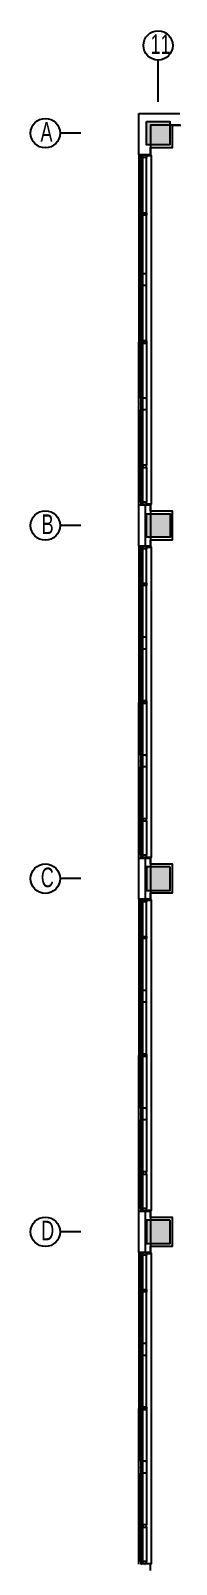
# Model space of a CAD drawing. Header units: inches. Extents: x -71 to 4528, y -885 to 4524.
# Drawn here: x 2770 to 2918, y 2961 to 4524 of the extents above; entities that cross this region are included whole.
import ezdxf

# ---------------------------------------------------------------- set-up
doc = ezdxf.new("R2010")
doc.units = ezdxf.units.IN
doc.header["$LTSCALE"] = 96
doc.header["$MEASUREMENT"] = 0
for name, color, linetype in [('A-Anno-Bldg', 7, 'Continuous'), ('A-Bldg-Patt', 5, 'Continuous'), ('A-Cols-Bldg', 235, 'Continuous'), ('A-Glaz-Exst', 53, 'Continuous'), ('A-Wall-Bldg', 235, 'Continuous')]:
    doc.layers.add(name, color=color, linetype=linetype)
doc.layers.add('Viewport', color=14, linetype='Continuous', plot=False)
doc.styles.add('XFINE_1-8', font='ARIALN.TTF', dxfattribs={"width": 0.8, "height": 10})

msp = doc.modelspace()

# ---------------------------------------------------------------- hatches: boundary and pattern name
at = {"layer": 'A-Bldg-Patt'}
for points in [[(2887.8, 4432), (2911.8, 4432), (2911.8, 4408), (2887.8, 4408)], [(2888, 4032), (2912, 4032), (2912, 4008), (2888, 4008)], [(2912, 3672), (2888, 3672), (2888, 3648), (2912, 3648)], [(2912, 3312), (2888, 3312), (2888, 3288), (2912, 3288)]]:
    msp.add_hatch(color=256, dxfattribs=at).paths.add_polyline_path(points)

# ---------------------------------------------------------------- linework, layer by layer
at = {"layer": 'A-Anno-Bldg'}
for points in [[(2899.8, 4452), (2899.8, 4494.4)], [(2820.9, 4420), (2799.7, 4420)], [(2820.9, 4020), (2799.7, 4020)], [(2820.9, 3660), (2799.7, 3660)], [(2820.9, 3300), (2799.7, 3300)]]:
    msp.add_lwpolyline(points, dxfattribs=at)
for centre in [(2899.8, 4509.4), (2784.7, 4420), (2784.7, 4020), (2784.7, 3660), (2784.7, 3300)]:
    msp.add_circle(centre, 15, dxfattribs=at)
at = {"layer": 'A-Cols-Bldg'}
for points in [[(2887.8, 4432), (2911.8, 4432), (2911.8, 4408), (2887.8, 4408)], [(2888, 4032), (2912, 4032), (2912, 4008), (2888, 4008)], [(2912, 3672), (2888, 3672), (2888, 3648), (2912, 3648)], [(2912, 3312), (2888, 3312), (2888, 3288), (2912, 3288)]]:
    msp.add_lwpolyline(points, close=True, dxfattribs=at)
at = {"layer": 'A-Glaz-Exst'}
for p, q in [((2880, 4398), (2880, 4337.8)), ((2882, 4395.3), (2882, 4397.5)), ((2882, 4397.5), (2882.7, 4397.5)), ((2882, 4395.3), (2882, 4276.7)), ((2882.9, 4395.3), (2882, 4395.3)), ((2887.9, 4397.5), (2882.7, 4397.5)), ((2882.9, 4395.8), (2882.9, 4337.8)), ((2883.9, 4395.8), (2882.9, 4395.8)), ((2883.9, 4337.8), (2883.9, 4395.8)), ((2888, 4395.3), (2883.9, 4395.3)), ((2887.9, 4397.5), (2888, 4397.5)), ((2888, 4397.5), (2888, 4395.3)), ((2888, 4338.6), (2888, 4395.3)), ((2880, 4337.8), (2880.5, 4337.7)), ((2880.5, 4337.3), (2880, 4337.3)), ((2880, 4337.3), (2880, 4270.9)), ((2880.5, 4337.7), (2880.5, 4337.3)), ((2883.9, 4337.8), (2882.9, 4337.8)), ((2882.9, 4337.3), (2882.9, 4276.1)), ((2883.9, 4337.3), (2882.9, 4337.3)), ((2883.9, 4276.1), (2883.9, 4337.3)), ((2884.1, 4337.8), (2884.1, 4338.6)), ((2884.1, 4338.6), (2888, 4338.6)), ((2884.1, 4337.7), (2884.1, 4337.8)), ((2884.1, 4337.8), (2884.1, 4337.8)), ((2884.1, 4337.3), (2884.1, 4337.7)), ((2884.1, 4337.7), (2884.1, 4337.7)), ((2884.1, 4337.2), (2884.1, 4337.3)), ((2884.1, 4337.3), (2884.1, 4337.3)), ((2884.1, 4336.4), (2884.1, 4337.2)), ((2884.1, 4337.2), (2884.1, 4337.2)), ((2888, 4336.4), (2884.1, 4336.4)), ((2888, 4338.6), (2888, 4336.4)), ((2888, 4276.7), (2888, 4336.4)), ((2880, 4270.9), (2880.5, 4270.8)), ((2880.5, 4270.5), (2880, 4270.4)), ((2880, 4270.4), (2880, 4207.4)), ((2880.5, 4270.8), (2880.5, 4270.5)), ((2882, 4264.7), (2882, 4276.7)), ((2882, 4276.7), (2882.9, 4276.7)), ((2883.9, 4276.1), (2882.9, 4276.1)), ((2887, 4276.7), (2883.9, 4276.7)), ((2888, 4276.7), (2887, 4276.7)), ((2888, 4264.7), (2888, 4276.7)), ((2882, 4264.7), (2882, 4207.2)), ((2882.9, 4264.7), (2882, 4264.7)), ((2882.9, 4265.2), (2882.9, 4207.4)), ((2883.9, 4265.2), (2882.9, 4265.2)), ((2883.9, 4207.4), (2883.9, 4265.2)), ((2887, 4264.7), (2883.9, 4264.7)), ((2887, 4264.7), (2888, 4264.7)), ((2888, 4208.3), (2888, 4264.7)), ((2880, 4207.4), (2880.5, 4207.3)), ((2880, 4206.9), (2880.5, 4207)), ((2880, 4144), (2880, 4206.9)), ((2880.5, 4207.3), (2880.5, 4207.2)), ((2880.5, 4207), (2880.5, 4207.2)), ((2882, 4149.8), (2882, 4207.2)), ((2883.9, 4207.4), (2882.9, 4207.4)), ((2882.9, 4149.3), (2882.9, 4206.9)), ((2883.9, 4206.9), (2882.9, 4206.9)), ((2883.9, 4206.9), (2883.9, 4149.3)), ((2884.1, 4208.3), (2884.1, 4207.4)), ((2888, 4208.3), (2884.1, 4208.3)), ((2884.1, 4207.4), (2884.1, 4208.3)), ((2884.1, 4208.3), (2888, 4208.3)), ((2884.1, 4207.4), (2884.1, 4207.4)), ((2884.1, 4207.4), (2884.1, 4207.3)), ((2884.1, 4207.3), (2884.1, 4207.4)), ((2884.1, 4207.4), (2884.1, 4207.4)), ((2884.1, 4207.3), (2884.1, 4207.3)), ((2884.1, 4207.3), (2884.1, 4207)), ((2884.1, 4207), (2884.1, 4207.3)), ((2884.1, 4207.3), (2884.1, 4207.3)), ((2884.1, 4207), (2884.1, 4207)), ((2884.1, 4207), (2884.1, 4206.9)), ((2884.1, 4206.9), (2884.1, 4207)), ((2884.1, 4207), (2884.1, 4207)), ((2884.1, 4206.9), (2884.1, 4206.9)), ((2884.1, 4206.9), (2884.1, 4206)), ((2884.1, 4206), (2884.1, 4206.9)), ((2884.1, 4206.9), (2884.1, 4206.9)), ((2884.1, 4206), (2888, 4206)), ((2888, 4206), (2884.1, 4206)), ((2888, 4206), (2888, 4208.3)), ((2888, 4208.3), (2888, 4206)), ((2888, 4206), (2888, 4149.8)), ((2880.5, 4143.9), (2880, 4144)), ((2880, 4143.5), (2880.5, 4143.6)), ((2880, 4080.5), (2880, 4143.5)), ((2880.5, 4143.6), (2880.5, 4143.9)), ((2882.9, 4149.8), (2882, 4149.8)), ((2882, 4149.8), (2882, 4137.8)), ((2883.9, 4149.3), (2882.9, 4149.3)), ((2887, 4149.8), (2883.9, 4149.8)), ((2887, 4149.8), (2888, 4149.8)), ((2888, 4149.8), (2888, 4137.8)), ((2882, 4043.8), (2882, 4137.8)), ((2882, 4137.8), (2882.9, 4137.8)), ((2882.9, 4080.5), (2882.9, 4138.3)), ((2883.9, 4138.3), (2882.9, 4138.3)), ((2883.9, 4138.3), (2883.9, 4080.5)), ((2887, 4137.8), (2883.9, 4137.8)), ((2888, 4137.8), (2887, 4137.8)), ((2888, 4137.8), (2888, 4081.4)), ((2884.1, 4081.4), (2884.1, 4080.5)), ((2888, 4081.4), (2884.1, 4081.4)), ((2888, 4079.1), (2888, 4081.4)), ((2880.5, 4080.4), (2880, 4080.5)), ((2880, 4080), (2880.5, 4080.1)), ((2880, 4041), (2880, 4080)), ((2880.5, 4080.1), (2880.5, 4080.4)), ((2883.9, 4080.5), (2882.9, 4080.5)), ((2882.9, 4043.3), (2882.9, 4080)), ((2883.9, 4080), (2882.9, 4080)), ((2883.9, 4080), (2883.9, 4043.3)), ((2884.1, 4080.5), (2884.1, 4080.5)), ((2884.1, 4080.5), (2884.1, 4080.4)), ((2884.1, 4080.4), (2884.1, 4080.4)), ((2884.1, 4080.4), (2884.1, 4080.1)), ((2884.1, 4080.1), (2884.1, 4080.1)), ((2884.1, 4080.1), (2884.1, 4080)), ((2884.1, 4080), (2884.1, 4080)), ((2884.1, 4080), (2884.1, 4079.1)), ((2884.1, 4079.1), (2888, 4079.1)), ((2888, 4079.1), (2888, 4043.8)), ((2882.9, 4043.8), (2882, 4043.8)), ((2882, 4043.8), (2882, 4041.5)), ((2882, 4041.5), (2882.7, 4041.5)), ((2887.9, 4041.5), (2882.7, 4041.5)), ((2883.9, 4043.3), (2882.9, 4043.3)), ((2888, 4043.8), (2883.9, 4043.8)), ((2887.9, 4041.5), (2888, 4041.5)), ((2888, 4041.5), (2888, 4043.8)), ((2880, 3999), (2880, 3960.2)), ((2882, 3996.2), (2882, 3998.5)), ((2882, 3998.5), (2882.7, 3998.5)), ((2882, 3996.2), (2882, 3906)), ((2882.9, 3996.2), (2882, 3996.2)), ((2887.9, 3998.5), (2882.7, 3998.5)), ((2882.9, 3996.7), (2882.9, 3960.2)), ((2883.9, 3996.7), (2882.9, 3996.7)), ((2883.9, 3960.2), (2883.9, 3996.7)), ((2888, 3996.2), (2883.9, 3996.2)), ((2887.9, 3998.5), (2888, 3998.5)), ((2888, 3998.5), (2888, 3996.2)), ((2888, 3961.1), (2888, 3996.2)), ((2880, 3960.2), (2880.5, 3960.2)), ((2880.5, 3959.8), (2880, 3959.7)), ((2880, 3959.7), (2880, 3900.2)), ((2880.5, 3960.2), (2880.5, 3959.8)), ((2883.9, 3960.2), (2882.9, 3960.2)), ((2882.9, 3959.7), (2882.9, 3905.5)), ((2883.9, 3959.7), (2882.9, 3959.7)), ((2883.9, 3905.5), (2883.9, 3959.7)), ((2884.1, 3960.3), (2884.1, 3961.1)), ((2884.1, 3961.1), (2888, 3961.1)), ((2884.1, 3960.2), (2884.1, 3960.3)), ((2884.1, 3960.3), (2884.1, 3960.3)), ((2884.1, 3959.8), (2884.1, 3960.2)), ((2884.1, 3960.2), (2884.1, 3960.2)), ((2884.1, 3959.7), (2884.1, 3959.8)), ((2884.1, 3959.8), (2884.1, 3959.8)), ((2884.1, 3958.9), (2884.1, 3959.7)), ((2884.1, 3959.7), (2884.1, 3959.7)), ((2888, 3958.9), (2884.1, 3958.9)), ((2888, 3961.1), (2888, 3958.9)), ((2888, 3906), (2888, 3958.9)), ((2880, 3900.2), (2880.5, 3900.2)), ((2880.5, 3899.8), (2880, 3899.7)), ((2880, 3899.7), (2880, 3840.2)), ((2880.5, 3900.2), (2880.5, 3899.8)), ((2882, 3894), (2882, 3906)), ((2882, 3906), (2882.9, 3906)), ((2882, 3894), (2882, 3840)), ((2882.9, 3894), (2882, 3894)), ((2883.9, 3905.5), (2882.9, 3905.5)), ((2882.9, 3894.5), (2882.9, 3840.2)), ((2883.9, 3894.5), (2882.9, 3894.5)), ((2887, 3906), (2883.9, 3906)), ((2883.9, 3840.2), (2883.9, 3894.5)), ((2887, 3894), (2883.9, 3894)), ((2888, 3906), (2887, 3906)), ((2887, 3894), (2888, 3894)), ((2888, 3894), (2888, 3906)), ((2888, 3841.1), (2888, 3894)), ((2880, 3840.2), (2880.5, 3840.2)), ((2880, 3839.7), (2880.5, 3839.8)), ((2880, 3780.2), (2880, 3839.7)), ((2880.5, 3840.2), (2880.5, 3840)), ((2880.5, 3839.8), (2880.5, 3840)), ((2882, 3786), (2882, 3840)), ((2883.9, 3840.2), (2882.9, 3840.2)), ((2882.9, 3785.5), (2882.9, 3839.7)), ((2883.9, 3839.7), (2882.9, 3839.7)), ((2883.9, 3839.7), (2883.9, 3785.5)), ((2884.1, 3840.3), (2884.1, 3841.1)), ((2884.1, 3841.1), (2888, 3841.1)), ((2884.1, 3841.1), (2884.1, 3840.3)), ((2888, 3841.1), (2884.1, 3841.1)), ((2884.1, 3840.2), (2884.1, 3840.3)), ((2884.1, 3840.3), (2884.1, 3840.3)), ((2884.1, 3840.3), (2884.1, 3840.3)), ((2884.1, 3840.3), (2884.1, 3840.2)), ((2884.1, 3839.8), (2884.1, 3840.2)), ((2884.1, 3840.2), (2884.1, 3840.2)), ((2884.1, 3840.2), (2884.1, 3840.2)), ((2884.1, 3840.2), (2884.1, 3839.8)), ((2884.1, 3839.7), (2884.1, 3839.8)), ((2884.1, 3839.8), (2884.1, 3839.8)), ((2884.1, 3839.8), (2884.1, 3839.8)), ((2884.1, 3839.8), (2884.1, 3839.7)), ((2884.1, 3838.9), (2884.1, 3839.7)), ((2884.1, 3839.7), (2884.1, 3839.7)), ((2884.1, 3839.7), (2884.1, 3839.7)), ((2884.1, 3839.7), (2884.1, 3838.9)), ((2888, 3838.9), (2884.1, 3838.9)), ((2884.1, 3838.9), (2888, 3838.9)), ((2888, 3841.1), (2888, 3838.9)), ((2888, 3838.9), (2888, 3841.1)), ((2888, 3838.9), (2888, 3786)), ((2882.9, 3786), (2882, 3786)), ((2882, 3786), (2882, 3774)), ((2883.9, 3785.5), (2882.9, 3785.5)), ((2887, 3786), (2883.9, 3786)), ((2887, 3786), (2888, 3786)), ((2888, 3786), (2888, 3774)), ((2880.5, 3780.2), (2880, 3780.2)), ((2880, 3779.7), (2880.5, 3779.8)), ((2880, 3720.2), (2880, 3779.7)), ((2880.5, 3779.8), (2880.5, 3780.2)), ((2882, 3683.8), (2882, 3774)), ((2882, 3774), (2882.9, 3774)), ((2882.9, 3720.2), (2882.9, 3774.5)), ((2883.9, 3774.5), (2882.9, 3774.5)), ((2883.9, 3774.5), (2883.9, 3720.2)), ((2887, 3774), (2883.9, 3774)), ((2888, 3774), (2887, 3774)), ((2888, 3774), (2888, 3721.1)), ((2884.1, 3721.1), (2884.1, 3720.3)), ((2888, 3721.1), (2884.1, 3721.1)), ((2888, 3718.9), (2888, 3721.1)), ((2880.5, 3720.2), (2880, 3720.2)), ((2880, 3719.7), (2880.5, 3719.8)), ((2880, 3681), (2880, 3719.7)), ((2880.5, 3719.8), (2880.5, 3720.2)), ((2883.9, 3720.2), (2882.9, 3720.2)), ((2882.9, 3683.2), (2882.9, 3719.7)), ((2883.9, 3719.7), (2882.9, 3719.7)), ((2883.9, 3719.7), (2883.9, 3683.2)), ((2884.1, 3720.3), (2884.1, 3720.3)), ((2884.1, 3720.3), (2884.1, 3720.2)), ((2884.1, 3720.2), (2884.1, 3720.2)), ((2884.1, 3720.2), (2884.1, 3719.8)), ((2884.1, 3719.8), (2884.1, 3719.8)), ((2884.1, 3719.8), (2884.1, 3719.7)), ((2884.1, 3719.7), (2884.1, 3719.7)), ((2884.1, 3719.7), (2884.1, 3718.9)), ((2884.1, 3718.9), (2888, 3718.9)), ((2888, 3718.9), (2888, 3683.8)), ((2882.9, 3683.8), (2882, 3683.8)), ((2882, 3683.8), (2882, 3681.5)), ((2882, 3681.5), (2882.7, 3681.5)), ((2887.9, 3681.5), (2882.7, 3681.5)), ((2883.9, 3683.2), (2882.9, 3683.2)), ((2888, 3683.8), (2883.9, 3683.8)), ((2887.9, 3681.5), (2888, 3681.5)), ((2888, 3681.5), (2888, 3683.8)), ((2880, 3639), (2880, 3600.2)), ((2882, 3636.2), (2882, 3638.5)), ((2882, 3638.5), (2882.7, 3638.5)), ((2882, 3636.2), (2882, 3546)), ((2882.9, 3636.2), (2882, 3636.2)), ((2887.9, 3638.5), (2882.7, 3638.5)), ((2882.9, 3636.7), (2882.9, 3600.2)), ((2883.9, 3636.7), (2882.9, 3636.7)), ((2883.9, 3600.2), (2883.9, 3636.7)), ((2888, 3636.2), (2883.9, 3636.2)), ((2887.9, 3638.5), (2888, 3638.5)), ((2888, 3638.5), (2888, 3636.2)), ((2888, 3601.1), (2888, 3636.2)), ((2880, 3600.2), (2880.5, 3600.2)), ((2880.5, 3599.8), (2880, 3599.7)), ((2880, 3599.7), (2880, 3540.2)), ((2880.5, 3600.2), (2880.5, 3599.8)), ((2883.9, 3600.2), (2882.9, 3600.2)), ((2882.9, 3599.7), (2882.9, 3545.5)), ((2883.9, 3599.7), (2882.9, 3599.7)), ((2883.9, 3545.5), (2883.9, 3599.7)), ((2884.1, 3600.3), (2884.1, 3601.1)), ((2884.1, 3601.1), (2888, 3601.1)), ((2884.1, 3600.2), (2884.1, 3600.3)), ((2884.1, 3600.3), (2884.1, 3600.3)), ((2884.1, 3599.8), (2884.1, 3600.2)), ((2884.1, 3600.2), (2884.1, 3600.2)), ((2884.1, 3599.7), (2884.1, 3599.8)), ((2884.1, 3599.8), (2884.1, 3599.8)), ((2884.1, 3598.9), (2884.1, 3599.7)), ((2884.1, 3599.7), (2884.1, 3599.7)), ((2888, 3598.9), (2884.1, 3598.9)), ((2888, 3601.1), (2888, 3598.9)), ((2888, 3546), (2888, 3598.9)), ((2880, 3540.2), (2880.5, 3540.2)), ((2880.5, 3539.8), (2880, 3539.7)), ((2880, 3539.7), (2880, 3480.2)), ((2880.5, 3540.2), (2880.5, 3539.8)), ((2882, 3534), (2882, 3546)), ((2882, 3546), (2882.9, 3546)), ((2882, 3534), (2882, 3480)), ((2882.9, 3534), (2882, 3534)), ((2883.9, 3545.5), (2882.9, 3545.5)), ((2882.9, 3534.5), (2882.9, 3480.2)), ((2882.9, 3534.5), (2883.9, 3534.5)), ((2887, 3546), (2883.9, 3546)), ((2883.9, 3480.2), (2883.9, 3534.5)), ((2887, 3534), (2883.9, 3534)), ((2888, 3546), (2887, 3546)), ((2887, 3534), (2888, 3534)), ((2888, 3534), (2888, 3546)), ((2888, 3481.1), (2888, 3534)), ((2880, 3480.2), (2880.5, 3480.2)), ((2880, 3479.7), (2880.5, 3479.8)), ((2880, 3420.2), (2880, 3479.7)), ((2880.5, 3480.2), (2880.5, 3480)), ((2880.5, 3479.8), (2880.5, 3480)), ((2882, 3426), (2882, 3480)), ((2883.9, 3480.2), (2882.9, 3480.2)), ((2882.9, 3425.5), (2882.9, 3479.7)), ((2883.9, 3479.7), (2882.9, 3479.7)), ((2883.9, 3479.7), (2883.9, 3425.5)), ((2884.1, 3480.3), (2884.1, 3481.1)), ((2884.1, 3481.1), (2888, 3481.1)), ((2884.1, 3481.1), (2884.1, 3480.3)), ((2888, 3481.1), (2884.1, 3481.1)), ((2884.1, 3480.2), (2884.1, 3480.3)), ((2884.1, 3480.3), (2884.1, 3480.3)), ((2884.1, 3480.3), (2884.1, 3480.3)), ((2884.1, 3480.3), (2884.1, 3480.2)), ((2884.1, 3479.8), (2884.1, 3480.2)), ((2884.1, 3480.2), (2884.1, 3480.2)), ((2884.1, 3480.2), (2884.1, 3480.2)), ((2884.1, 3480.2), (2884.1, 3479.8)), ((2884.1, 3479.7), (2884.1, 3479.8)), ((2884.1, 3479.8), (2884.1, 3479.8)), ((2884.1, 3479.8), (2884.1, 3479.8)), ((2884.1, 3479.8), (2884.1, 3479.7)), ((2884.1, 3478.9), (2884.1, 3479.7)), ((2884.1, 3479.7), (2884.1, 3479.7)), ((2884.1, 3479.7), (2884.1, 3479.7)), ((2884.1, 3479.7), (2884.1, 3478.9)), ((2888, 3478.9), (2884.1, 3478.9)), ((2884.1, 3478.9), (2888, 3478.9)), ((2888, 3481.1), (2888, 3478.9)), ((2888, 3478.9), (2888, 3481.1)), ((2888, 3478.9), (2888, 3426)), ((2882.9, 3426), (2882, 3426)), ((2882, 3426), (2882, 3414)), ((2883.9, 3425.5), (2882.9, 3425.5)), ((2887, 3426), (2883.9, 3426)), ((2887, 3426), (2888, 3426)), ((2888, 3426), (2888, 3414)), ((2880.5, 3420.2), (2880, 3420.2)), ((2880, 3419.7), (2880.5, 3419.8)), ((2880, 3360.2), (2880, 3419.7)), ((2880.5, 3419.8), (2880.5, 3420.2)), ((2882, 3323.8), (2882, 3414)), ((2882, 3414), (2882.9, 3414)), ((2882.9, 3360.2), (2882.9, 3414.5)), ((2883.9, 3414.5), (2882.9, 3414.5)), ((2883.9, 3414.5), (2883.9, 3360.2)), ((2887, 3414), (2883.9, 3414)), ((2888, 3414), (2887, 3414)), ((2888, 3414), (2888, 3361.1)), ((2880.5, 3360.2), (2880, 3360.2)), ((2880, 3359.7), (2880.5, 3359.8)), ((2880, 3321), (2880, 3359.7)), ((2880.5, 3359.8), (2880.5, 3360.2)), ((2883.9, 3360.2), (2882.9, 3360.2)), ((2882.9, 3323.2), (2882.9, 3359.7)), ((2883.9, 3359.7), (2882.9, 3359.7)), ((2883.9, 3359.7), (2883.9, 3323.2)), ((2884.1, 3361.1), (2884.1, 3360.3)), ((2888, 3361.1), (2884.1, 3361.1)), ((2884.1, 3360.3), (2884.1, 3360.3)), ((2884.1, 3360.3), (2884.1, 3360.2)), ((2884.1, 3360.2), (2884.1, 3360.2)), ((2884.1, 3360.2), (2884.1, 3359.8)), ((2884.1, 3359.8), (2884.1, 3359.8)), ((2884.1, 3359.8), (2884.1, 3359.7)), ((2884.1, 3359.7), (2884.1, 3359.7)), ((2884.1, 3359.7), (2884.1, 3358.9)), ((2884.1, 3358.9), (2888, 3358.9)), ((2888, 3358.9), (2888, 3361.1)), ((2888, 3358.9), (2888, 3323.8)), ((2882.9, 3323.8), (2882, 3323.8)), ((2882, 3323.8), (2882, 3321.5)), ((2882, 3321.5), (2882.7, 3321.5)), ((2887.9, 3321.5), (2882.7, 3321.5)), ((2883.9, 3323.2), (2882.9, 3323.2)), ((2888, 3323.8), (2883.9, 3323.8)), ((2887.9, 3321.5), (2888, 3321.5)), ((2888, 3321.5), (2888, 3323.8)), ((2880, 3279), (2880, 3240.2)), ((2882, 3276.2), (2882, 3278.5)), ((2882, 3278.5), (2882.7, 3278.5)), ((2882, 3276.2), (2882, 3186)), ((2882.9, 3276.2), (2882, 3276.2)), ((2887.9, 3278.5), (2882.7, 3278.5)), ((2882.9, 3276.7), (2882.9, 3240.2)), ((2883.9, 3276.7), (2882.9, 3276.7)), ((2883.9, 3240.2), (2883.9, 3276.7)), ((2888, 3276.2), (2883.9, 3276.2)), ((2887.9, 3278.5), (2888, 3278.5)), ((2888, 3278.5), (2888, 3276.2)), ((2888, 3241.1), (2888, 3276.2)), ((2880, 3240.2), (2880.5, 3240.2)), ((2880.5, 3239.8), (2880, 3239.7)), ((2880, 3239.7), (2880, 3180.2)), ((2880.5, 3240.2), (2880.5, 3239.8)), ((2883.9, 3240.2), (2882.9, 3240.2)), ((2882.9, 3239.7), (2882.9, 3185.5)), ((2883.9, 3239.7), (2882.9, 3239.7)), ((2883.9, 3185.5), (2883.9, 3239.7)), ((2884.1, 3240.3), (2884.1, 3241.1)), ((2884.1, 3241.1), (2888, 3241.1)), ((2884.1, 3240.2), (2884.1, 3240.3)), ((2884.1, 3240.3), (2884.1, 3240.3)), ((2884.1, 3239.8), (2884.1, 3240.2)), ((2884.1, 3240.2), (2884.1, 3240.2)), ((2884.1, 3239.7), (2884.1, 3239.8)), ((2884.1, 3239.8), (2884.1, 3239.8)), ((2884.1, 3238.9), (2884.1, 3239.7)), ((2884.1, 3239.7), (2884.1, 3239.7)), ((2888, 3238.9), (2884.1, 3238.9)), ((2888, 3241.1), (2888, 3238.9)), ((2888, 3186), (2888, 3238.9)), ((2880, 3180.2), (2880.5, 3180.2)), ((2880.5, 3179.8), (2880, 3179.7)), ((2880, 3179.7), (2880, 3120.2)), ((2880.5, 3180.2), (2880.5, 3179.8)), ((2882, 3174), (2882, 3186)), ((2882, 3186), (2882.9, 3186)), ((2882, 3174), (2882, 3120)), ((2882.9, 3174), (2882, 3174)), ((2883.9, 3185.5), (2882.9, 3185.5)), ((2882.9, 3174.5), (2882.9, 3120.2)), ((2883.9, 3174.5), (2882.9, 3174.5)), ((2887, 3186), (2883.9, 3186)), ((2883.9, 3120.2), (2883.9, 3174.5)), ((2887, 3174), (2883.9, 3174)), ((2888, 3186), (2887, 3186)), ((2887, 3174), (2888, 3174)), ((2888, 3174), (2888, 3186)), ((2888, 3121.1), (2888, 3174)), ((2880, 3120.2), (2880.5, 3120.2)), ((2880, 3119.7), (2880.5, 3119.8)), ((2880, 3060.2), (2880, 3119.7)), ((2880.5, 3120.2), (2880.5, 3120)), ((2880.5, 3119.8), (2880.5, 3120)), ((2882, 3066), (2882, 3120)), ((2883.9, 3120.2), (2882.9, 3120.2)), ((2882.9, 3065.5), (2882.9, 3119.7)), ((2883.9, 3119.7), (2882.9, 3119.7)), ((2883.9, 3119.7), (2883.9, 3065.5)), ((2884.1, 3120.3), (2884.1, 3121.1)), ((2884.1, 3121.1), (2888, 3121.1)), ((2884.1, 3121.1), (2884.1, 3120.3)), ((2888, 3121.1), (2884.1, 3121.1)), ((2884.1, 3120.2), (2884.1, 3120.3)), ((2884.1, 3120.3), (2884.1, 3120.3)), ((2884.1, 3120.3), (2884.1, 3120.3)), ((2884.1, 3120.3), (2884.1, 3120.2)), ((2884.1, 3119.8), (2884.1, 3120.2)), ((2884.1, 3120.2), (2884.1, 3120.2)), ((2884.1, 3120.2), (2884.1, 3120.2)), ((2884.1, 3120.2), (2884.1, 3119.8)), ((2884.1, 3119.7), (2884.1, 3119.8)), ((2884.1, 3119.8), (2884.1, 3119.8)), ((2884.1, 3119.8), (2884.1, 3119.8)), ((2884.1, 3119.8), (2884.1, 3119.7)), ((2884.1, 3118.9), (2884.1, 3119.7)), ((2884.1, 3119.7), (2884.1, 3119.7)), ((2884.1, 3119.7), (2884.1, 3119.7)), ((2884.1, 3119.7), (2884.1, 3118.9)), ((2888, 3118.9), (2884.1, 3118.9)), ((2884.1, 3118.9), (2888, 3118.9)), ((2888, 3121.1), (2888, 3118.9)), ((2888, 3118.9), (2888, 3121.1)), ((2888, 3118.9), (2888, 3066)), ((2882.9, 3066), (2882, 3066)), ((2882, 3066), (2882, 3054)), ((2883.9, 3065.5), (2882.9, 3065.5)), ((2887, 3066), (2883.9, 3066)), ((2887, 3066), (2888, 3066)), ((2888, 3066), (2888, 3054)), ((2880.5, 3060.2), (2880, 3060.2)), ((2880, 3059.7), (2880.5, 3059.8)), ((2880, 3000.2), (2880, 3059.7)), ((2880.5, 3059.8), (2880.5, 3060.2)), ((2882, 2963.8), (2882, 3054)), ((2882, 3054), (2882.9, 3054)), ((2882.9, 3000.2), (2882.9, 3054.5)), ((2883.9, 3054.5), (2882.9, 3054.5)), ((2883.9, 3054.5), (2883.9, 3000.2)), ((2887, 3054), (2883.9, 3054)), ((2888, 3054), (2887, 3054)), ((2888, 3054), (2888, 3001.1)), ((2880.5, 3000.2), (2880, 3000.2)), ((2880, 2999.7), (2880.5, 2999.8)), ((2880, 2961), (2880, 2999.7)), ((2880.5, 2999.8), (2880.5, 3000.2)), ((2883.9, 3000.2), (2882.9, 3000.2)), ((2882.9, 2963.2), (2882.9, 2999.7)), ((2883.9, 2999.7), (2882.9, 2999.7)), ((2883.9, 2999.7), (2883.9, 2963.2)), ((2884.1, 3001.1), (2884.1, 3000.3)), ((2888, 3001.1), (2884.1, 3001.1)), ((2884.1, 3000.3), (2884.1, 3000.3)), ((2884.1, 3000.3), (2884.1, 3000.2)), ((2884.1, 3000.2), (2884.1, 3000.2)), ((2884.1, 3000.2), (2884.1, 2999.8)), ((2884.1, 2999.8), (2884.1, 2999.8)), ((2884.1, 2999.8), (2884.1, 2999.7)), ((2884.1, 2999.7), (2884.1, 2999.7)), ((2884.1, 2999.7), (2884.1, 2998.9)), ((2884.1, 2998.9), (2888, 2998.9)), ((2888, 2998.9), (2888, 3001.1)), ((2888, 2998.9), (2888, 2963.8)), ((2882.9, 2963.8), (2882, 2963.8)), ((2882, 2963.8), (2882, 2961.5)), ((2882, 2961.5), (2882.7, 2961.5)), ((2887.9, 2961.5), (2882.7, 2961.5)), ((2883.9, 2963.2), (2882.9, 2963.2)), ((2888, 2963.8), (2883.9, 2963.8)), ((2887.9, 2961.5), (2888, 2961.5)), ((2888, 2961.5), (2888, 2963.8))]:
    msp.add_line(p, q, dxfattribs=at)
for centre, radius, start, end in [((2882.3, 4397.8), 0.333, 311.425, 48.575), ((2886.7, 4397.8), 0.333, 131.425, 228.575), ((2882.7, 4337.5), 0.343, 313.1917, 46.8083), ((2884, 4338.7), 0.105, 211.2583, 328.7417), ((2884, 4336.3), 0.105, 31.2583, 148.7417), ((2882.7, 4207.2), 0.343, 313.1917, 46.8083), ((2884, 4208.3), 0.105, 211.2583, 328.7417), ((2884, 4208.3), 0.105, 211.2583, 328.7417), ((2884, 4206), 0.105, 31.2583, 148.7417), ((2884, 4206), 0.105, 31.2583, 148.7417), ((2884, 4081.4), 0.105, 211.2583, 328.7417), ((2882.7, 4080.3), 0.343, 313.1917, 46.8083), ((2884, 4079.1), 0.105, 31.2583, 148.7417), ((2882.3, 4041.3), 0.333, 311.425, 48.575), ((2886.7, 4041.3), 0.333, 131.425, 228.575), ((2882.3, 3998.7), 0.333, 311.425, 48.575), ((2886.7, 3998.7), 0.333, 131.425, 228.575), ((2882.7, 3960), 0.343, 313.1917, 46.8083), ((2884, 3961.2), 0.105, 211.2583, 328.7417), ((2884, 3958.8), 0.105, 31.2583, 148.7417), ((2882.7, 3840), 0.343, 313.1917, 46.8083), ((2884, 3841.2), 0.105, 211.2583, 328.7417), ((2884, 3841.2), 0.105, 211.2583, 328.7417), ((2884, 3838.8), 0.105, 31.2583, 148.7417), ((2884, 3838.8), 0.105, 31.2583, 148.7417), ((2884, 3721.2), 0.105, 211.2583, 328.7417), ((2882.7, 3720), 0.343, 313.1917, 46.8083), ((2884, 3718.8), 0.105, 31.2583, 148.7417), ((2882.3, 3681.3), 0.333, 311.425, 48.575), ((2886.7, 3681.3), 0.333, 131.425, 228.575), ((2882.7, 3600), 0.343, 313.1917, 46.8083), ((2884, 3601.2), 0.105, 211.2583, 328.7417), ((2884, 3598.8), 0.105, 31.2583, 148.7417), ((2882.7, 3480), 0.343, 313.1917, 46.8083), ((2884, 3481.2), 0.105, 211.2583, 328.7417), ((2884, 3481.2), 0.105, 211.2583, 328.7417), ((2884, 3478.8), 0.105, 31.2583, 148.7417), ((2884, 3478.8), 0.105, 31.2583, 148.7417), ((2882.7, 3360), 0.343, 313.1917, 46.8083), ((2884, 3361.2), 0.105, 211.2583, 328.7417), ((2884, 3358.8), 0.105, 31.2583, 148.7417), ((2882.3, 3321.3), 0.333, 311.425, 48.575), ((2886.7, 3321.3), 0.333, 131.425, 228.575), ((2882.3, 3278.7), 0.333, 311.425, 48.575), ((2886.7, 3278.7), 0.333, 131.425, 228.575), ((2882.7, 3240), 0.343, 313.1917, 46.8083), ((2884, 3241.2), 0.105, 211.2583, 328.7417), ((2884, 3238.8), 0.105, 31.2583, 148.7417), ((2882.7, 3120), 0.343, 313.1917, 46.8083), ((2884, 3121.2), 0.105, 211.2583, 328.7417), ((2884, 3121.2), 0.105, 211.2583, 328.7417), ((2884, 3118.8), 0.105, 31.2583, 148.7417), ((2884, 3118.8), 0.105, 31.2583, 148.7417), ((2882.7, 3000), 0.343, 313.1917, 46.8083), ((2884, 3001.2), 0.105, 211.2583, 328.7417), ((2884, 2998.8), 0.105, 31.2583, 148.7417), ((2882.3, 2961.3), 0.333, 311.425, 48.575), ((2886.7, 2961.3), 0.333, 131.425, 228.575)]:
    msp.add_arc(centre, radius, start, end, dxfattribs=at)
at = {"layer": 'A-Wall-Bldg'}
for p, q in [((2880, 4398), (2880, 4440)), ((2880, 4440), (2922, 4440)), ((2886.5, 4398), (2880, 4398)), ((2893, 4397), (2888, 4397)), ((2880, 3999), (2880, 4041)), ((2880, 4041), (2886.5, 4041)), ((2886.5, 4041), (2886.5, 3999)), ((2888.5, 4042), (2892, 4042)), ((2886.5, 3999), (2880, 3999)), ((2888.5, 3998), (2892, 3998)), ((2880, 3639), (2880, 3681)), ((2880, 3681), (2886.5, 3681)), ((2886.5, 3681), (2886.5, 3639)), ((2888.5, 3682), (2892, 3682)), ((2886.5, 3639), (2880, 3639)), ((2888.5, 3638), (2892, 3638)), ((2880, 3279), (2880, 3321)), ((2880, 3321), (2886.5, 3321)), ((2886.5, 3321), (2886.5, 3279)), ((2888.5, 3322), (2892, 3322)), ((2886.5, 3279), (2880, 3279)), ((2888.5, 3278), (2892, 3278)), ((2888.5, 2962), (2892, 2962))]:
    msp.add_line(p, q, dxfattribs=at)
msp.add_lwpolyline([(2892, 2954.6), (2892, 2962), (2893, 2962), (2893, 3278), (2892, 3278), (2892, 3285.4), (2914.6, 3285.4), (2914.6, 3314.6), (2892, 3314.6), (2892, 3322), (2893, 3322), (2893, 3638), (2892, 3638), (2892, 3645.4), (2914.6, 3645.4), (2914.6, 3674.6), (2892, 3674.6), (2892, 3682), (2893, 3682), (2893, 3998), (2892, 3998), (2892, 4005.4), (2914.6, 4005.4), (2914.6, 4034.6), (2892, 4034.6), (2892, 4042), (2893, 4042), (2893, 4397), (2892, 4397), (2892, 4405.4), (2914.6, 4405.4), (2914.6, 4428), (2923, 4428)], dxfattribs=at)
for centre, radius, start, end in [((2888.2, 4042.1), 0.276, 204.9, 335.1), ((2888.2, 3997.9), 0.276, 24.9, 155.1), ((2888.2, 3682.1), 0.276, 204.9, 335.1), ((2882.3, 3638.7), 0.333, 311.425, 48.575), ((2886.7, 3638.7), 0.333, 131.425, 228.575), ((2888.2, 3637.9), 0.276, 24.9, 155.1), ((2888.2, 3322.1), 0.276, 204.9, 335.1), ((2888.2, 3277.9), 0.276, 24.9, 155.1), ((2888.2, 2962.1), 0.276, 204.9, 335.1)]:
    msp.add_arc(centre, radius, start, end, dxfattribs=at)
at = {"layer": 'Viewport'}
msp.add_lwpolyline([(2922, 4428), (2892, 4428), (2892, 4398), (2883.9, 4398), (2883.9, 4041), (2892, 4041), (2892, 3999), (2883.9, 3999), (2883.9, 3681), (2892, 3681), (2892, 3639), (2883.9, 3639), (2883.9, 3321), (2892, 3321), (2892, 3279), (2883.9, 3279), (2883.9, 2961)], dxfattribs=at)

# ---------------------------------------------------------------- texts
at = {"layer": 'A-Anno-Bldg', "char_height": 20, "attachment_point": 1, "style": 'XFINE_1-8'}
for s, insert in [('\\pi7.8647;11', (2884.3, 4520.7)), ('\\pi9.2453;A', (2770.5, 4431.3)), ('\\pi10.424;B', (2770.5, 4031.3)), ('\\pi9.5782;C', (2770.5, 3671.3)), ('\\pi9.9547;D', (2770.5, 3311.3))]:
    msp.add_mtext_dynamic_manual_height_columns(s, width=30.758, gutter_width=50, heights=[0], dxfattribs=dict(at, insert=insert))

doc.saveas('drawing.dxf')
